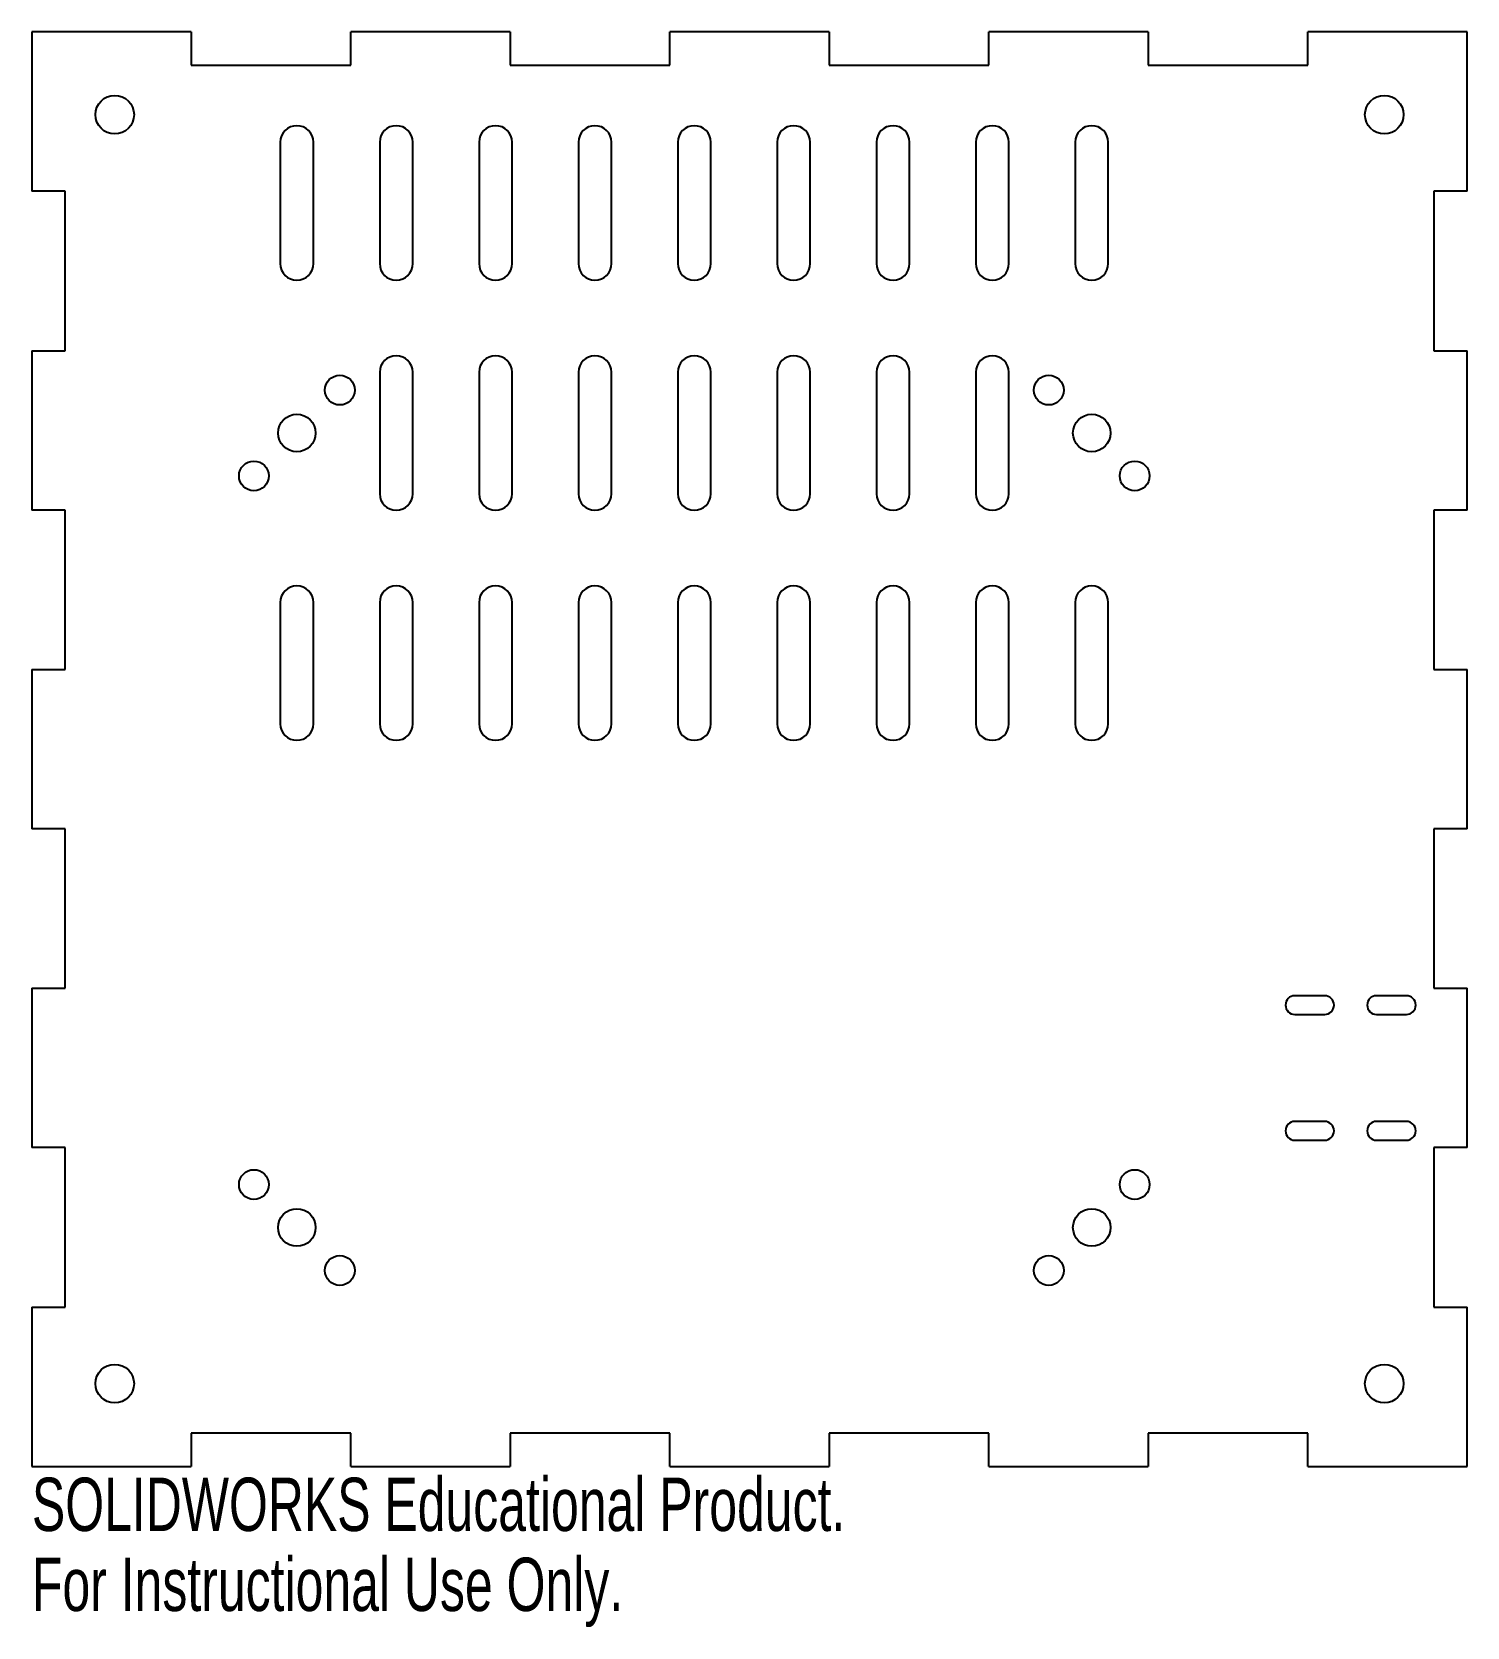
# Model space of a CAD drawing. Header units: millimetres. Extents: x -60 to 70, y -72 to 72.
import ezdxf

# ---------------------------------------------------------------- set-up
doc = ezdxf.new("R2010")
doc.units = ezdxf.units.MM
doc.styles.add('SLDTEXTSTYLE0', font='TXT', dxfattribs={"width": 0.7})

msp = doc.modelspace()

# ---------------------------------------------------------------- linework, layer by layer
at = {"color": 7, "linetype": 'Continuous', "lineweight": 25}
for p, q in [((-45.56, 72.35), (-60, 72.35)), ((-60, 72.35), (-60, 57.91)), ((-45.56, 72.35), (-45.56, 69.35)), ((-16.67, 72.35), (-31.11, 72.35)), ((-31.11, 69.35), (-31.11, 72.35)), ((-16.67, 72.35), (-16.67, 69.35)), ((12.22, 72.35), (-2.22, 72.35)), ((-2.22, 69.35), (-2.22, 72.35)), ((12.22, 72.35), (12.22, 69.35)), ((41.11, 72.35), (26.67, 72.35)), ((26.67, 69.35), (26.67, 72.35)), ((41.11, 72.35), (41.11, 69.35)), ((70, 72.35), (55.56, 72.35)), ((55.56, 69.35), (55.56, 72.35)), ((70, 57.91), (70, 72.35)), ((-45.56, 69.35), (-31.11, 69.35)), ((-16.67, 69.35), (-2.22, 69.35)), ((12.22, 69.35), (26.67, 69.35)), ((41.11, 69.35), (55.56, 69.35)), ((-37.5, 62.35), (-37.5, 51.35)), ((-34.5, 51.35), (-34.5, 62.35)), ((-28.5, 62.35), (-28.5, 51.35)), ((-25.5, 51.35), (-25.5, 62.35)), ((-19.5, 62.35), (-19.5, 51.35)), ((-16.5, 51.35), (-16.5, 62.35)), ((-10.5, 62.35), (-10.5, 51.35)), ((-7.5, 51.35), (-7.5, 62.35)), ((-1.5, 62.35), (-1.5, 51.35)), ((1.5, 51.35), (1.5, 62.35)), ((7.5, 62.35), (7.5, 51.35)), ((10.5, 51.35), (10.5, 62.35)), ((16.5, 62.35), (16.5, 51.35)), ((19.5, 51.35), (19.5, 62.35)), ((25.5, 62.35), (25.5, 51.35)), ((28.5, 51.35), (28.5, 62.35)), ((34.5, 62.35), (34.5, 51.35)), ((37.5, 51.35), (37.5, 62.35)), ((-57, 57.91), (-60, 57.91)), ((-57, 43.46), (-57, 57.91)), ((67, 57.91), (67, 43.46)), ((70, 57.91), (67, 57.91)), ((-60, 43.46), (-57, 43.46)), ((-60, 43.46), (-60, 29.02)), ((67, 43.46), (70, 43.46)), ((70, 29.02), (70, 43.46)), ((-28.5, 41.5), (-28.5, 30.5)), ((-25.5, 30.5), (-25.5, 41.5)), ((-19.5, 41.5), (-19.5, 30.5)), ((-16.5, 30.5), (-16.5, 41.5)), ((-10.5, 41.5), (-10.5, 30.5)), ((-7.5, 30.5), (-7.5, 41.5)), ((-1.5, 41.5), (-1.5, 30.5)), ((1.5, 30.5), (1.5, 41.5)), ((7.5, 41.5), (7.5, 30.5)), ((10.5, 30.5), (10.5, 41.5)), ((16.5, 41.5), (16.5, 30.5)), ((19.5, 30.5), (19.5, 41.5)), ((25.5, 41.5), (25.5, 30.5)), ((28.5, 30.5), (28.5, 41.5)), ((-57, 29.02), (-60, 29.02)), ((-57, 14.57), (-57, 29.02)), ((67, 29.02), (67, 14.57)), ((70, 29.02), (67, 29.02)), ((-37.5, 20.65), (-37.5, 9.65)), ((-34.5, 9.65), (-34.5, 20.65)), ((-28.5, 20.65), (-28.5, 9.65)), ((-25.5, 9.65), (-25.5, 20.65)), ((-19.5, 20.65), (-19.5, 9.65)), ((-16.5, 9.65), (-16.5, 20.65)), ((-10.5, 20.65), (-10.5, 9.65)), ((-7.5, 9.65), (-7.5, 20.65)), ((-1.5, 20.65), (-1.5, 9.65)), ((1.5, 9.65), (1.5, 20.65)), ((7.5, 20.65), (7.5, 9.65)), ((10.5, 9.65), (10.5, 20.65)), ((16.5, 20.65), (16.5, 9.65)), ((19.5, 9.65), (19.5, 20.65)), ((25.5, 20.65), (25.5, 9.65)), ((28.5, 9.65), (28.5, 20.65)), ((34.5, 20.65), (34.5, 9.65)), ((37.5, 9.65), (37.5, 20.65)), ((-60, 14.57), (-60, 0.13)), ((-60, 14.57), (-57, 14.57)), ((67, 14.57), (70, 14.57)), ((70, 0.13), (70, 14.57)), ((-57, 0.13), (-60, 0.13)), ((-57, -14.32), (-57, 0.13)), ((67, 0.13), (67, -14.32)), ((70, 0.13), (67, 0.13)), ((-60, -14.32), (-57, -14.32)), ((-60, -14.32), (-60, -28.76)), ((67, -14.32), (70, -14.32)), ((70, -28.76), (70, -14.32)), ((57.1, -14.99), (54.4, -14.99)), ((64.5, -14.99), (61.8, -14.99)), ((54.4, -16.69), (57.1, -16.69)), ((61.8, -16.69), (64.5, -16.69)), ((57.1, -26.39), (54.4, -26.39)), ((64.5, -26.39), (61.8, -26.39)), ((-57, -28.76), (-60, -28.76)), ((-57, -43.21), (-57, -28.76)), ((54.4, -28.09), (57.1, -28.09)), ((61.8, -28.09), (64.5, -28.09)), ((67, -28.76), (67, -43.21)), ((70, -28.76), (67, -28.76)), ((-60, -43.21), (-57, -43.21)), ((-60, -43.21), (-60, -57.65)), ((67, -43.21), (70, -43.21)), ((70, -57.65), (70, -43.21)), ((-45.56, -54.65), (-45.56, -57.65)), ((-31.11, -54.65), (-45.56, -54.65)), ((-31.11, -57.65), (-31.11, -54.65)), ((-16.67, -54.65), (-16.67, -57.65)), ((-2.22, -54.65), (-16.67, -54.65)), ((-2.22, -57.65), (-2.22, -54.65)), ((12.22, -54.65), (12.22, -57.65)), ((26.67, -54.65), (12.22, -54.65)), ((26.67, -57.65), (26.67, -54.65)), ((41.11, -54.65), (41.11, -57.65)), ((55.56, -54.65), (41.11, -54.65)), ((55.56, -57.65), (55.56, -54.65)), ((-60, -57.65), (-45.56, -57.65)), ((-31.11, -57.65), (-16.67, -57.65)), ((-2.22, -57.65), (12.22, -57.65)), ((26.67, -57.65), (41.11, -57.65)), ((55.56, -57.65), (70, -57.65))]:
    msp.add_line(p, q, dxfattribs=at)
for centre, radius in [((-52.5, 64.85), 1.75), ((62.5, 64.85), 1.75), ((-32.11, 39.89), 1.35), ((32.11, 39.89), 1.35), ((-36, 36), 1.7), ((36, 36), 1.7), ((-39.89, 32.11), 1.35), ((39.89, 32.11), 1.35), ((-39.89, -32.11), 1.35), ((39.89, -32.11), 1.35), ((-36, -36), 1.7), ((36, -36), 1.7), ((-32.11, -39.89), 1.35), ((32.11, -39.89), 1.35), ((-52.5, -50.15), 1.75), ((62.5, -50.15), 1.75)]:
    msp.add_circle(centre, radius, dxfattribs=at)
for centre, radius, start, end in [((-36, 62.35), 1.5, 0, 180), ((-27, 62.35), 1.5, 0, 180), ((-18, 62.35), 1.5, 0, 180), ((-9, 62.35), 1.5, 0, 180), ((0, 62.35), 1.5, 0, 180), ((9, 62.35), 1.5, 0, 180), ((18, 62.35), 1.5, 0, 180), ((27, 62.35), 1.5, 0, 180), ((36, 62.35), 1.5, 0, 180), ((-36, 51.35), 1.5, 180, 0), ((-27, 51.35), 1.5, 180, 0), ((-18, 51.35), 1.5, 180, 0), ((-9, 51.35), 1.5, 180, 0), ((0, 51.35), 1.5, 180, 0), ((9, 51.35), 1.5, 180, 0), ((18, 51.35), 1.5, 180, 0), ((27, 51.35), 1.5, 180, 0), ((36, 51.35), 1.5, 180, 0), ((-27, 41.5), 1.5, 0, 180), ((-18, 41.5), 1.5, 0, 180), ((-9, 41.5), 1.5, 0, 180), ((0, 41.5), 1.5, 0, 180), ((9, 41.5), 1.5, 0, 180), ((18, 41.5), 1.5, 0, 180), ((27, 41.5), 1.5, 0, 180), ((-27, 30.5), 1.5, 180, 0), ((-18, 30.5), 1.5, 180, 0), ((-9, 30.5), 1.5, 180, 0), ((0, 30.5), 1.5, 180, 0), ((9, 30.5), 1.5, 180, 0), ((18, 30.5), 1.5, 180, 0), ((27, 30.5), 1.5, 180, 0), ((-36, 20.65), 1.5, 0, 180), ((-27, 20.65), 1.5, 0, 180), ((-18, 20.65), 1.5, 0, 180), ((-9, 20.65), 1.5, 0, 180), ((0, 20.65), 1.5, 0, 180), ((9, 20.65), 1.5, 0, 180), ((18, 20.65), 1.5, 0, 180), ((27, 20.65), 1.5, 0, 180), ((36, 20.65), 1.5, 0, 180), ((-36, 9.65), 1.5, 180, 0), ((-27, 9.65), 1.5, 180, 0), ((-18, 9.65), 1.5, 180, 0), ((-9, 9.65), 1.5, 180, 0), ((0, 9.65), 1.5, 180, 0), ((9, 9.65), 1.5, 180, 0), ((18, 9.65), 1.5, 180, 0), ((27, 9.65), 1.5, 180, 0), ((36, 9.65), 1.5, 180, 0), ((54.4, -15.84), 0.85, 90, 270), ((57.1, -15.84), 0.85, 270, 90), ((61.8, -15.84), 0.85, 90, 270), ((64.5, -15.84), 0.85, 270, 90), ((54.4, -27.24), 0.85, 90, 270), ((57.1, -27.24), 0.85, 270, 90), ((61.8, -27.24), 0.85, 90, 270), ((64.5, -27.24), 0.85, 270, 90)]:
    msp.add_arc(centre, radius, start, end, dxfattribs=at)

# ---------------------------------------------------------------- texts
at = {"color": 7, "linetype": 'Continuous', "char_height": 4.8336, "attachment_point": 1, "style": 'SLDTEXTSTYLE0'}
for s, insert in [('SOLIDWORKS Educational Product.', (-60, -58.67)), ('For Instructional Use Only.', (-60, -65.92))]:
    msp.add_mtext(s, dxfattribs=dict(at, insert=insert))

doc.saveas('drawing.dxf')
